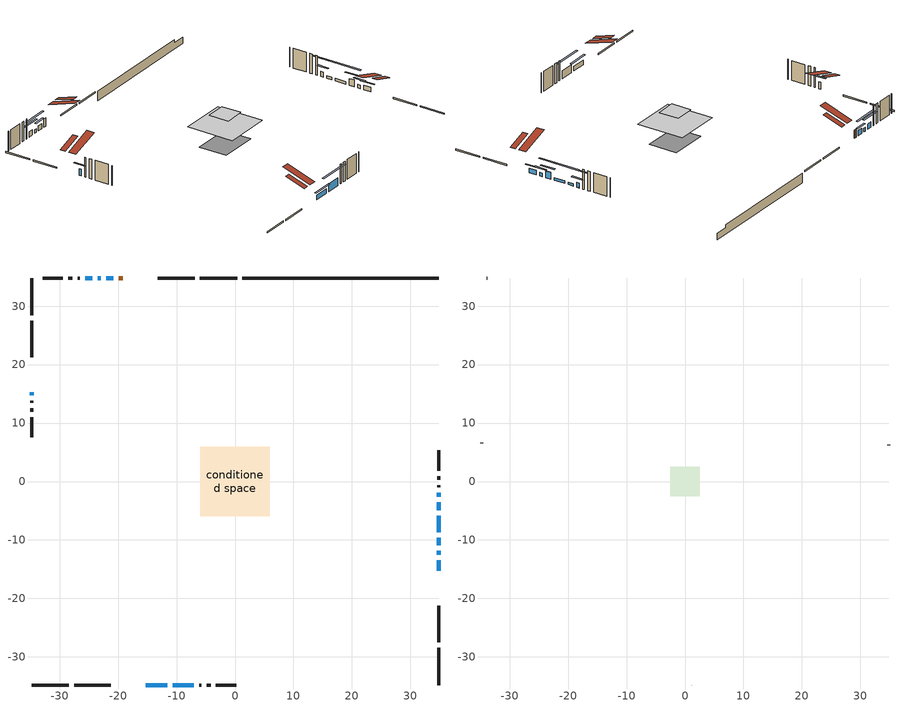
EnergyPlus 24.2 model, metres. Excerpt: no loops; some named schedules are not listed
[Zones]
conditioned space
 floor adiabatic (AdiabaticFloorConstruction): -5.93,-5.93 -5.93,5.93 5.93,5.93 5.93,-5.93 z3.2
 floor foundation (Slab1 construction): -4.81,-3.58 -4.81,3.58 4.81,3.58 4.81,-3.58 z-1.59
 wall outside (RimJoist1 construction): 0.35,34.81 -5.99,34.81 / -34.81,-34.81 -28.47,-34.81 / -34.81,34.81 -34.81,28.47 / 34.81,-34.81 34.81,-28.47 z0.76:1.06
 wall outside (RimJoist2 construction): -6.92,34.81 -13.21,34.81 / -27.54,-34.81 -21.25,-34.81 / -34.81,27.54 -34.81,21.25 / 34.81,-27.54 34.81,-21.25 z0.76:1.06
 wall outside (AdiabaticWallConstruction 1): -19.18,34.81 -19.88,34.81 z0.76:2.79
 wall outside (AdiabaticWallConstruction): 34.81,-15.28 34.81,-13.45 z0.76:1.83; 34.81,-12.52 34.81,-11.81 z0.76:1.62; 34.81,-10.88 34.81,-9.61 / -34.81,15.28 -34.81,14.77 z0.76:2.41; 34.81,-8.68 34.81,-5.89 / 34.81,-4.96 34.81,-3.56 z0.76:1.37; -20.8,34.81 -22.03,34.81 z0.76:2.03; -15.28,-34.81 -11.62,-34.81 z0.76:1.9; -22.95,34.81 -23.45,34.81 z0.76:1.68; 34.81,-2.64 34.81,-1.92 z0.76:1.98; -24.38,34.81 -25.65,34.81 z0.76:2.08; -10.69,-34.81 -7.03,-34.81 z0.76:2.74
 wall outside (Wall1 construction): -26.58,34.81 -26.92,34.81 / -6.1,-34.81 -5.76,-34.81 / -34.81,13.84 -34.81,13.5 / 34.81,-0.99 34.81,-0.65 z0.76:5.64
 wall outside (Wall2 construction): -27.85,34.81 -28.5,34.81 / -4.83,-34.81 -4.19,-34.81 / -34.81,12.57 -34.81,11.92 / 34.81,0.28 34.81,0.92 z0.76:5.64
 wall outside (Wall3 construction): -29.43,34.81 -32.88,34.81 / -3.26,-34.81 0.2,-34.81 / -34.81,10.99 -34.81,7.54 / 34.81,1.85 34.81,5.31 z0.76:5.64
 wall foundation (FoundationWall1 construction): 1.28,34.81,-1.59 1.28,34.81,0.76 31.46,34.81,0.76 31.46,34.81,0 34.81,34.81,0 34.81,34.81,-1.59
 window (WindowConstruction): 34.81,-15.28 34.81,-13.45 z0.76:1.83
 window (WindowConstruction 7): 34.81,-12.52 34.81,-11.81 z0.76:1.62
 window (WindowConstruction 8): 34.81,-10.88 34.81,-9.61 z0.76:2.41
 window (WindowConstruction 10): 34.81,-8.68 34.81,-5.89 z0.76:1.37
 window (WindowConstruction 11): 34.81,-4.96 34.81,-3.56 z0.76:1.37
 window (WindowConstruction 1): -20.8,34.81 -22.02,34.81 z0.76:2.03
 window (WindowConstruction 2): -15.28,-34.81 -11.62,-34.81 z0.76:1.9
 window (WindowConstruction 9): -22.95,34.81 -23.45,34.81 z0.76:1.67
 window (WindowConstruction 3): 34.81,-2.63 34.81,-1.92 z0.76:1.98
 window (WindowConstruction 4): -24.38,34.81 -25.65,34.81 z0.76:2.08
 window (WindowConstruction 5): -34.81,15.28 -34.81,14.77 z0.76:2.41
 window (WindowConstruction 6): -10.69,-34.81 -7.03,-34.81 z0.76:2.74
 door (Door): -19.18,34.81 -19.88,34.81 z0.76:2.79
 ceiling adiabatic (AdiabaticFloorConstruction): 5.93,-5.93 5.93,5.93 -5.93,5.93 -5.93,-5.93 z3.2
 roof outside (Roof2 construction): -18.25,34.81,5.64 -18.25,27.65,8.03 -16.36,27.65,8.03 -16.36,34.81,5.64; -16.21,-34.81,5.64 -16.21,-27.65,8.03 -18.09,-27.65,8.03 -18.09,-34.81,5.64; -34.81,16.21,5.64 -27.65,16.21,8.03 -27.65,18.09,8.03 -34.81,18.09,5.64; 34.81,-16.21,5.64 27.65,-16.21,8.03 27.65,-18.09,8.03 34.81,-18.09,5.64
attic - vented
 floor to conditioned space (Floor1 construction Reversed): -2.53,-2.53 -2.53,2.53 2.53,2.53 2.53,-2.53 z5.64
 wall outside (Wall4 construction): -33.81,34.81 -33.88,34.81 / 1.13,-34.81 1.2,-34.81 / -34.81,6.61 -34.81,6.54 / 34.81,6.24 34.81,6.3 z0.76:5.64
 roof outside (Roof1 construction): -15.44,34.81,5.64 -15.44,29.88,7.28 -14.14,29.88,7.28 -14.14,34.81,5.64; -19.02,-34.81,5.64 -19.02,-29.88,7.28 -20.32,-29.88,7.28 -20.32,-34.81,5.64; -34.81,19.02,5.64 -29.88,19.02,7.28 -29.88,20.32,7.28 -34.81,20.32,5.64; 34.81,-19.02,5.64 29.88,-19.02,7.28 29.88,-20.32,7.28 34.81,-20.32,5.64
shading: 34.81,-12.54 34.81,-16.19 35.11,-16.19 35.11,-12.54 z2.74; 34.81,-10.59 34.81,-13.74 35.22,-13.74 35.22,-10.59 z2.84; 34.81,-8.39 34.81,-12.1 35.22,-12.1 35.22,-8.39 z3.63; 34.81,-2.03 34.81,-12.54 35.22,-12.54 35.22,-2.03 z5.23; 34.81,0.3 34.81,-8.82 35.22,-8.82 35.22,0.3 z5.23; -22.94,34.81 -19.89,34.81 -19.89,35.22 -22.94,35.22 z2.94; -10.71,-34.81 -16.19,-34.81 -16.19,-35.21 -10.71,-35.21 z2.81; -26.5,34.81 -19.9,34.81 -19.9,35.21 -26.5,35.21 z4.73; 34.81,-0.7 34.81,-3.85 35.22,-3.85 35.22,-0.7 z3.2; -27.48,34.81 -22.55,34.81 -22.55,35.22 -27.48,35.22 z3.91; -34.81,13.55 -34.81,16.5 -35.22,16.5 -35.22,13.55 z3.63; -4.59,-34.81 -13.13,-34.81 -13.13,-35.22 -4.59,-35.22 z5.18
[Building]
Building 1: Terrain=Suburbs
[Site:Location]
Quebec Intl AP_QC: Latitude {deg}=46.8; Longitude {deg}=-71.38; Time Zone {hr}=-5; Elevation {m}=74; Keep Site Location Information=Yes
[Site:GroundTemperature:Shallow]
0.0108218, -2.24938, -2.43038, -1.3578, 2.94801, 7.23376, 10.9493, 13.303, 13.5029, 11.5886, 7.96783, 3.81355
[Site:WaterMainsTemperature]
Calculation Method=Schedule; Temperature Schedule=mains temperature schedule
[Material] Roughness=Rough; Thermal Absorptance=0.9
Name | Thickness {m} | Conductivity {W/m-K} | Density {kg/m3} | Specific Heat {J/kg-K} | Solar Absorptance | Visible Absorptance
asphalt or fiberglass shingles | 0.00635 | 0.162714 | 1121.4 | 1465.45 | 0.4 | 0.4
ceiling loosefill ins | 0.254 | 0.0480833 | 16.02 | 1046.75 | 0.7 | 0.7
ceiling stud and cavity | 0.1397 | 0.244866 | 65.682 | 1177.47 | 0.7 | 0.7
concrete 4.0 in. | 0.1016 | 1.803125 | 2242.8 | 837.4 | 0.7 | 0.7
concrete 8.0 in. | 0.2032 | 1.803125 | 2242.8 | 837.4 | 0.7 | 0.7
door material | 0.04445 | 0.0451087 | 512.64 | 1214.23 | 0.7 | 0.7
exterior vertical ins | 0.0563203 | 0.029427 | 32.04 | 1214.23 | 0.7 | 0.7
floor covering | 0.0127 | 0.0433444 | 54.468 | 1339.84 | 0.6 | 0.6
floor rigid ins; wall rigid ins 1 | 0.512978 | 0.029427 | 32.04 | 1214.23 | 0.7 | 0.7
floor stud and cavity | 0.1397 | 1.75129 | 37.0049 | 1207.88 | 0.7 | 0.7
furniture material conditioned space 1 | 0.1524 | 0.115458 | 640.8 | 1214.23 | 0.6 | 0.6
gypsum board | 0.0127 | 0.160291 | 801 | 837.4 | 0.6 | 0.6
gypsum board 1 | 0.0127 | 0.160291 | 801 | 837.4 | 0.7 | 0.7
osb sheathing 0.5 in. | 0.0127 | 0.115458 | 512.64 | 1214.23 | 0.7 | 0.7
osb sheathing 0.75 in. | 0.01905 | 0.115458 | 512.64 | 1214.23 | 0.7 | 0.7
osb sheathing 2.0 in. | 0.0508 | 0.115458 | 512.64 | 1214.23 | 0.7 | 0.7
rim joist rigid ins; wall rigid ins | 0.051816 | 0.029427 | 32.04 | 1214.23 | 0.7 | 0.7
rim joist stud and cavity | 0.0508 | 0.0406006 | 125.044 | 1163.47 | 0.6 | 0.6
rim joist stud and cavity 1 | 0.0508 | 0.0306075 | 125.044 | 1163.47 | 0.6 | 0.6
roof rigid ins | 0.103632 | 0.029427 | 32.04 | 1214.23 | 0.7 | 0.7
roof stud and cavity | 0.2032 | 0.0844318 | 78.34581 | 1123.46 | 0.7 | 0.7
slab rigid ins | 0.0412942 | 0.029427 | 32.04 | 1214.23 | 0.7 | 0.7
wall stud and cavity | 0.1397 | 0.0740096 | 139.0536 | 1170.24 | 0.7 | 0.7
wall stud and cavity 1 | 0.1397 | 0.260132 | 139.0536 | 1170.24 | 0.7 | 0.7
wall stud and cavity 2 | 0.1397 | 0.213279 | 139.0536 | 1170.24 | 0.7 | 0.7
wall stud and cavity 3 | 0.0889 | 6.1454 | 50.32683 | 1063.81 | 0.6 | 0.6
wall stud and cavity 4 | 0.0889 | 0.380278 | 52.3479 | 1209.89 | 0.7 | 0.7
wall stud and cavity 5 | 0.0889 | 0.391764 | 83.0341 | 1211.67 | 0.7 | 0.7
wood siding | 0.0254 | 0.102417 | 544.68 | 1172.36 | 0.4 | 0.4
wood siding 1 | 0.00254 | 0.102417 | 544.68 | 1172.36 | 0.4 | 0.4
wood siding 2; wood siding 3; wood siding 4 | 0.0254 | 0.102417 | 544.68 | 1172.36 | 0.7 | 0.7
[WindowMaterial:SimpleGlazingSystem]
Name | U-Factor {W/m2-K} | Solar Heat Gain Coefficient
WindowMaterial | 1.57394 | 0.52
WindowMaterial 1 | 1.58927 | 0.51
WindowMaterial 10 | 2.3189 | 0.43
WindowMaterial 11 | 2.25246 | 0.34
WindowMaterial 2 | 1.56486 | 0.52
WindowMaterial 3 | 1.67274 | 0.46
WindowMaterial 4 | 1.58076 | 0.51
WindowMaterial 5 | 1.72782 | 0.43
WindowMaterial 6 | 2.12755 | 0.55
WindowMaterial 7 | 1.71078 | 0.44
WindowMaterial 8 | 1.55975 | 0.53
WindowMaterial 9 | 2.10767 | 0.29
[Construction]
AdiabaticFloorConstruction: floor stud and cavity, floor rigid ins, osb sheathing 0.75 in., floor covering
AdiabaticWallConstruction: wood siding 3, wall rigid ins 1, wall stud and cavity 4, gypsum board
AdiabaticWallConstruction 1: wood siding 4, wall rigid ins 1, wall stud and cavity 4, gypsum board
Door: door material
Floor1 construction Reversed: gypsum board, ceiling stud and cavity, ceiling loosefill ins
FoundationWall1 construction: concrete 8.0 in., gypsum board 1
furniture construction conditioned space 1: furniture material conditioned space 1
PartitionWallConstruction: gypsum board, wall stud and cavity 5, gypsum board
RimJoist1 construction: wood siding 2, rim joist rigid ins, osb sheathing 2.0 in., rim joist stud and cavity
RimJoist2 construction: wood siding 2, rim joist rigid ins, osb sheathing 2.0 in., rim joist stud and cavity 1
Roof1 construction: asphalt or fiberglass shingles
Roof2 construction: asphalt or fiberglass shingles, roof rigid ins, osb sheathing 0.75 in., roof stud and cavity, gypsum board
Slab1 construction: slab rigid ins, concrete 4.0 in.
Wall1 construction: wood siding, osb sheathing 0.5 in., wall stud and cavity, gypsum board
Wall2 construction: wood siding, wall rigid ins, osb sheathing 0.5 in., wall stud and cavity 1, gypsum board
Wall3 construction: wood siding, wall rigid ins, osb sheathing 0.5 in., wall stud and cavity 2, gypsum board
Wall4 construction: wood siding 1, wall stud and cavity 3
WindowConstruction: WindowMaterial
WindowConstruction 1: WindowMaterial 1
WindowConstruction 10: WindowMaterial 10
WindowConstruction 11: WindowMaterial 11
WindowConstruction 2: WindowMaterial 2
WindowConstruction 3: WindowMaterial 3
WindowConstruction 4: WindowMaterial 4
WindowConstruction 5: WindowMaterial 5
WindowConstruction 6: WindowMaterial 6
WindowConstruction 7: WindowMaterial 7
WindowConstruction 8: WindowMaterial 8
WindowConstruction 9: WindowMaterial 9
[Zone] Multiplier=1; Part of Total Floor Area=Yes
Name | Volume {m3}
attic - vented | 6.84267
conditioned space | 461.4
[Space]
Name | Zone | Volume {m3}
attic - vented 1 | attic - vented | 6.84267
conditioned space 1 | conditioned space | 461.4
[ZoneInfiltration:EffectiveLeakageArea]
infil attic - vented 1: Zone or Space=attic - vented 1; Schedule=Always On Discrete; Effective Air Leakage Area {cm2}=946.708; Stack Coefficient=0.000453444; Wind Coefficient=1.43874e-05
[ZoneMixing]
whole house fan mix: Zone or Space=attic - vented; Schedule=Always On Continuous; Design Flow Rate Calculation Method=Flow/Zone; Design Flow Rate {m3/s}=0; Source Zone or Space=conditioned space
[SurfaceProperty:ExposedFoundationPerimeter]
Slab1: Exposed Perimeter Calculation Method=TotalExposedPerimeter; Total Exposed Perimeter {m}=33.529
[InternalMass] Zone or ZoneList=conditioned space; Space or SpaceList=conditioned space 1
Name | Construction | Surface Area {m2}
furniture mass conditioned space 1 | furniture construction conditioned space 1 | 83.8201
partition wall mass | PartitionWallConstruction | 209.55
[Lights]
interior lighting: Zone or ZoneList or Space or SpaceList=conditioned space 1; Schedule=interior lighting schedule; Design Level Calculation Method=LightingLevel; Lighting Level {W}=343.2; Return Air Fraction=0; Fraction Radiant=0.6; Fraction Visible=0.2; Fraction Replaceable=1
[People]
occupants: Zone or ZoneList or Space or SpaceList=conditioned space 1; Number of People Schedule=occupants schedule; Number of People Calculation Method=People; Number of People=3; Fraction Radiant=0.314171; Sensible Heat Fraction=0.56303; Activity Level Schedule=occupants activity schedule; Carbon Dioxide Generation Rate {m3/s-W}=0; Enable ASHRAE 55 Comfort Warnings=No; Mean Radiant Temperature Calculation Type=EnclosureAveraged
[ElectricEquipment] Zone or ZoneList or Space or SpaceList=conditioned space 1; Design Level Calculation Method=EquipmentLevel
Name | Schedule | Design Level {W} | Fraction Latent | Fraction Radiant | Fraction Lost
clothes dryer | clothes dryer schedule | 140.772 | 0.015 | 0.081 | 0.85
clothes washer | clothes washer schedule | 32.1985 | 0.03 | 0.162 | 0.7
cooking range | cooking range schedule | 215.147 | 0.08 | 0.432 | 0.2
dishwasher | dishwasher schedule | 66.8632 | 0.3 | 0.18 | 0.4
fridge | fridge schedule | 72.9452 | 0 | 0.6 | 0
mech vent house fan | mech vent house fan schedule | 19.9167 | 0 | 0 | 0.5
mech vent house fan cfis | mech vent house fan cfis schedule | 0 | 0 | 0 | 0
mech vent range fan 0 | mech vent range fan 0 schedule | 57 | 0 | 0 | 1
misc plug loads | misc plug loads schedule | 494.7 | 0.045 | 0.513 | 0.1
whole house fan | Always On Discrete | 0 | 0 | 0 | 1
[OtherEquipment] Zone or ZoneList or Space or SpaceList=conditioned space 1; Design Level Calculation Method=EquipmentLevel
Name | Fuel Type | Schedule | Design Level {W} | Fraction Latent | Fraction Radiant | Fraction Lost
clothes dryer 1 | Electricity | clothes dryer schedule | 0 | 0.015 | 0.081 | 0.85
cooking range 1 | Electricity | cooking range schedule | 0 | 0.08 | 0.432 | 0.2
general water use latent | None | general water use schedule | 62.594 | 1 | 0 | 0
general water use sensible | None | general water use schedule | -61.6891 | 0 | 0.6 | 0
mech vent house fan latent load | None | Always On Discrete | 0 | 1 | 0 | 0
mech vent house fan sensible load | None | Always On Discrete | 0 | 0 | 0 | 0
water heater energy adjustment1 | Electricity | Always On Discrete | 0.01 | 0 | 0 | 1
[ZoneInfiltration:DesignFlowRate] Zone or ZoneList or Space or SpaceList=conditioned space 1; Schedule=Always On Discrete; Design Flow Rate Calculation Method=Flow/Zone; Design Flow Rate {m3/s}=0
infil flow; natural vent flow; whole house fan flow
[ZoneControl:Thermostat]
conditioned space Thermostat: Zone or ZoneList=conditioned space; Control Type Schedule=conditioned space Thermostat Schedule; Control 1=conditioned space temperature setpoint; Temperature Difference Between Cutout And Setpoint {deltaC}=0
[ZoneHVAC:Baseboard:Convective:Electric]
electric baseboard: Availability Schedule=Always On Discrete; Heating Design Capacity {W}=7354.91; Efficiency=1
[AirLoopHVAC:UnitarySystem]
unit heater unitary system: Control Type=Load; Controlling Zone or Thermostat Location=conditioned space; Dehumidification Control Type=None; Availability Schedule=Always On Discrete; Supply Fan=unit heater supply fan; Fan Placement=BlowThrough; Supply Air Fan Operating Mode Schedule=unit heater auto fan schedule; Heating Coil=unit heater htg coil; DX Heating Coil Sizing Ratio=1; Use DOAS DX Cooling Coil=No; Minimum Supply Air Temperature {C}=2; Latent Load Control=SensibleOnlyLoadControl; Cooling Supply Air Flow Rate Method=None; Heating Supply Air Flow Rate Method=SupplyAirFlowRate; Heating Supply Air Flow Rate {m3/s}=0.00141584; No Load Supply Air Flow Rate Method=SupplyAirFlowRate; No Load Supply Air Flow Rate {m3/s}=0; No Load Supply Air Flow Rate Control Set To Low Speed=Yes; Maximum Supply Air Temperature {C}=48.8889; Maximum Outdoor Dry-Bulb Temperature for Supplemental Heater Operation {C}=21; Ancillary On-Cycle Electric Power {W}=0; Ancillary Off-Cycle Electric Power {W}=0
[Fan:SystemModel]
unit heater supply fan: Availability Schedule=Always On Discrete; Design Maximum Air Flow Rate {m3/s}=0.00141584; Speed Control Method=Discrete; Electric Power Minimum Flow Rate Fraction=0.2; Design Pressure Rise {Pa}=500; Motor Efficiency=1; Motor In Air Stream Fraction=1; Design Electric Power Consumption {W}=Autosize; Design Power Sizing Method=PowerPerFlow; Electric Power Per Unit Flow Rate {W/(m3/s)}=28251.7; Electric Power Per Unit Flow Rate Per Unit Pressure {W/((m3/s)-Pa)}=1.66667; Fan Total Efficiency=0.7; Motor Loss Radiative Fraction=0; Number of Speeds=1; Speed Flow Fraction 1=1; Speed Electric Power Fraction 1=1
[Coil:Heating:Fuel]
unit heater htg coil: Availability Schedule=Always On Discrete; Fuel Type=OtherFuel1; Burner Efficiency=0.3; Nominal Capacity {W}=0.293071; On Cycle Parasitic Electric Load {W}=0; Off Cycle Parasitic Fuel Load {W}=0
[Zone equipment]
conditioned space: electric baseboard, unit heater unitary system
[Foundation:Kiva]
Foundation Kiva 1: Initial Indoor Air Temperature {C}=18; Wall Height Above Grade {m}=0.760019; Wall Depth Below Slab {m}=0.2032; Custom Block Material Name 1=exterior vertical ins; Custom Block Depth 1 {m}=2.350008; Custom Block X Position 1 {m}=0.2159; Custom Block Z Position 1 {m}=0
[Foundation:Kiva:Settings]
Soil Conductivity {W/m-K}=0.849921; Soil Density {kg/m3}=1842.3; Soil Specific Heat {J/kg-K}=418.7; Ground Solar Absorptivity=0.9; Ground Thermal Absorptivity=0.9; Ground Surface Roughness {m}=0.03; Far-Field Width {m}=40; Deep-Ground Boundary Condition=ZeroFlux; Deep-Ground Depth {m}=40; Minimum Cell Dimension {m}=0.2; Maximum Cell Growth Coefficient=3; Simulation Timestep=Timestep
[Exterior:Lights]
exterior lighting: Schedule=exterior lighting schedule; Design Level {W}=75.6
[EnergyManagementSystem:GlobalVariable]
infil_program_Qfan
infil_program_Qinf
natural_vent_program_Qnv
natural_vent_program_Qwhf
[EnergyManagementSystem:Sensor]
Name | Output:Variable or Output:Meter Index Key | Output:Variable or Output:Meter
airflow_gain | infil flow | Infiltration Sensible Heat Gain Energy
airflow_gain_1 | natural vent flow | Infiltration Sensible Heat Gain Energy
airflow_gain_2 | whole house fan flow | Infiltration Sensible Heat Gain Energy
airflow_loss | infil flow | Infiltration Sensible Heat Loss Energy
airflow_loss_1 | natural vent flow | Infiltration Sensible Heat Loss Energy
airflow_loss_2 | whole house fan flow | Infiltration Sensible Heat Loss Energy
clg_load_cond |  | Cooling:EnergyTransfer:Zone:CONDITIONED SPACE
clg_sp_s; clg_sp_s_1 | cooling setpoint | Schedule Value
clothes_dryer_exhaust_0_sch_s | clothes dryer exhaust 0 schedule | Schedule Value
conditioned_space_clg_unmet_s | conditioned space | Zone Cooling Setpoint Not Met Time
conditioned_space_htg_unmet_s | conditioned space | Zone Heating Setpoint Not Met Time
cool_season | cooling season schedule | Schedule Value
fridge_tin_s | conditioned space | Zone Mean Air Temperature
htg_load_cond |  | Heating:EnergyTransfer:Zone:CONDITIONED SPACE
htg_sp_s; htg_sp_s_1 | heating setpoint | Schedule Value
ig_ee_conv | clothes dryer | Electric Equipment Convective Heating Energy
ig_ee_conv_2 | cooking range | Electric Equipment Convective Heating Energy
ig_ee_conv_4 | fridge | Electric Equipment Convective Heating Energy
ig_ee_conv_5 | misc plug loads | Electric Equipment Convective Heating Energy
ig_ee_conv_6 | whole house fan | Electric Equipment Convective Heating Energy
ig_ee_rad | clothes dryer | Electric Equipment Radiant Heating Energy
ig_ee_rad_2 | cooking range | Electric Equipment Radiant Heating Energy
ig_ee_rad_4 | fridge | Electric Equipment Radiant Heating Energy
ig_ee_rad_5 | misc plug loads | Electric Equipment Radiant Heating Energy
ig_ee_rad_6 | whole house fan | Electric Equipment Radiant Heating Energy
ig_lgt_conv | interior lighting | Lights Convective Heating Energy
ig_lgt_rad | interior lighting | Lights Radiant Heating Energy
ig_lgt_vis | interior lighting | Lights Visible Radiation Heating Energy
ig_oe_conv | clothes dryer 1 | Other Equipment Convective Heating Energy
ig_oe_conv_1 | cooking range 1 | Other Equipment Convective Heating Energy
ig_oe_conv_2 | general water use latent | Other Equipment Convective Heating Energy
ig_oe_conv_3 | general water use sensible | Other Equipment Convective Heating Energy
ig_oe_conv_4 | water heater energy adjustment1 | Other Equipment Convective Heating Energy
ig_oe_rad | clothes dryer 1 | Other Equipment Radiant Heating Energy
ig_oe_rad_1 | cooking range 1 | Other Equipment Radiant Heating Energy
ig_oe_rad_2 | general water use latent | Other Equipment Radiant Heating Energy
ig_oe_rad_3 | general water use sensible | Other Equipment Radiant Heating Energy
ig_oe_rad_4 | water heater energy adjustment1 | Other Equipment Radiant Heating Energy
ig_ppl_conv | occupants | People Convective Heating Energy
ig_ppl_rad | occupants | People Radiant Heating Energy
im_conv | furniture mass conditioned space 1 | Surface Inside Face Convection Heat Gain Energy
im_conv_1 | partition wall mass | Surface Inside Face Convection Heat Gain Energy
im_ig | furniture mass conditioned space 1 | Surface Inside Face Internal Gains Radiation Heat Gain Energy
im_ig_1 | partition wall mass | Surface Inside Face Internal Gains Radiation Heat Gain Energy
im_lgt | furniture mass conditioned space 1 | Surface Inside Face Lights Radiation Heat Gain Energy
im_lgt_1 | partition wall mass | Surface Inside Face Lights Radiation Heat Gain Energy
im_sol | furniture mass conditioned space 1 | Surface Inside Face Solar Radiation Heat Gain Energy
im_sol_1 | partition wall mass | Surface Inside Face Solar Radiation Heat Gain Energy
im_surf | furniture mass conditioned space 1 | Surface Inside Face Net Surface Thermal Radiation Heat Gain Energy
im_surf_1 | partition wall mass | Surface Inside Face Net Surface Thermal Radiation Heat Gain Energy
mech_vent_range_fan_0_sch_s | mech vent range fan 0 schedule | Schedule Value
mv_conv | mech vent house fan | Electric Equipment Convective Heating Energy
mv_conv_1 | mech vent house fan cfis | Electric Equipment Convective Heating Energy
mv_conv_2 | mech vent range fan 0 | Electric Equipment Convective Heating Energy
mv_conv_3 | mech vent house fan latent load | Other Equipment Convective Heating Energy
mv_conv_4 | mech vent house fan sensible load | Other Equipment Convective Heating Energy
mv_rad | mech vent house fan | Electric Equipment Radiant Heating Energy
mv_rad_1 | mech vent house fan cfis | Electric Equipment Radiant Heating Energy
mv_rad_2 | mech vent range fan 0 | Electric Equipment Radiant Heating Energy
mv_rad_3 | mech vent house fan latent load | Other Equipment Radiant Heating Energy
mv_rad_4 | mech vent house fan sensible load | Other Equipment Radiant Heating Energy
natural_vent_s | natural vent schedule | Schedule Value
out_pb_s |  | Site Outdoor Air Barometric Pressure
out_wt_s |  | Site Outdoor Air Humidity Ratio
site_vw_s |  | Site Wind Speed
ss_back_out | Window1 | Surface Window Shortwave from Zone Back Out Window Heat Transfer Rate
ss_back_out_1 | Window11 | Surface Window Shortwave from Zone Back Out Window Heat Transfer Rate
ss_back_out_10 | Window8 | Surface Window Shortwave from Zone Back Out Window Heat Transfer Rate
ss_back_out_11 | Window9 | Surface Window Shortwave from Zone Back Out Window Heat Transfer Rate
ss_back_out_2 | Window12 | Surface Window Shortwave from Zone Back Out Window Heat Transfer Rate
ss_back_out_3 | Window13 | Surface Window Shortwave from Zone Back Out Window Heat Transfer Rate
ss_back_out_4 | Window15 | Surface Window Shortwave from Zone Back Out Window Heat Transfer Rate
ss_back_out_5 | Window2 | Surface Window Shortwave from Zone Back Out Window Heat Transfer Rate
ss_back_out_6 | Window3 | Surface Window Shortwave from Zone Back Out Window Heat Transfer Rate
ss_back_out_7 | Window5 | Surface Window Shortwave from Zone Back Out Window Heat Transfer Rate
ss_back_out_8 | Window6 | Surface Window Shortwave from Zone Back Out Window Heat Transfer Rate
ss_back_out_9 | Window7 | Surface Window Shortwave from Zone Back Out Window Heat Transfer Rate
ss_conv | Door1 | Surface Inside Face Convection Heat Gain Energy
ss_conv_1 | Window1 | Surface Inside Face Convection Heat Gain Energy
ss_conv_10 | Window7 | Surface Inside Face Convection Heat Gain Energy
ss_conv_11 | Window8 | Surface Inside Face Convection Heat Gain Energy
ss_conv_12 | Window9 | Surface Inside Face Convection Heat Gain Energy
ss_conv_2 | Window11 | Surface Inside Face Convection Heat Gain Energy
ss_conv_3 | Window12 | Surface Inside Face Convection Heat Gain Energy
ss_conv_4 | Window13 | Surface Inside Face Convection Heat Gain Energy
ss_conv_5 | Window15 | Surface Inside Face Convection Heat Gain Energy
ss_conv_6 | Window2 | Surface Inside Face Convection Heat Gain Energy
ss_conv_7 | Window3 | Surface Inside Face Convection Heat Gain Energy
ss_conv_8 | Window5 | Surface Inside Face Convection Heat Gain Energy
ss_conv_9 | Window6 | Surface Inside Face Convection Heat Gain Energy
ss_ig | Door1 | Surface Inside Face Internal Gains Radiation Heat Gain Energy
ss_ig_1 | Window1 | Surface Inside Face Internal Gains Radiation Heat Gain Energy
ss_ig_10 | Window7 | Surface Inside Face Internal Gains Radiation Heat Gain Energy
ss_ig_11 | Window8 | Surface Inside Face Internal Gains Radiation Heat Gain Energy
